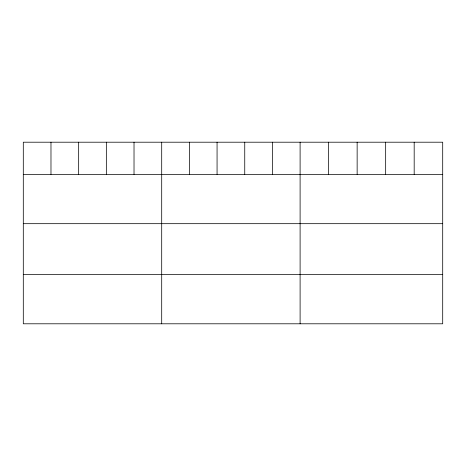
<?xml version="1.0" encoding="UTF-8"?>
<svg xmlns="http://www.w3.org/2000/svg" width="466" height="466" viewBox="0 0 466 466"><rect width="100%" height="100%" fill="white"/><g stroke="black" fill="none" stroke-linecap="round" stroke-linejoin="round"><path stroke-width="0.7" d="M442.7 174.371L442.7 323.794L23.3 323.794L23.3 142.206L442.7 142.206L442.7 174.371L23.3 174.371M23.3 223.68L442.7 223.68M23.3 274.486L442.7 274.486M414.181 142.206L414.181 174.371M385.662 142.206L385.662 174.371M357.142 142.206L357.142 174.371M328.623 142.206L328.623 174.371M300.104 142.206L300.104 323.794M272.424 142.206L272.424 174.371M244.743 142.206L244.743 174.371M217.063 142.206L217.063 174.371M189.382 142.206L189.382 174.371M161.702 142.206L161.702 323.794M134.022 142.206L134.022 174.371M106.341 142.206L106.341 174.371M78.661 142.206L78.661 174.371M50.98 142.206L50.98 174.371"/></g></svg>
